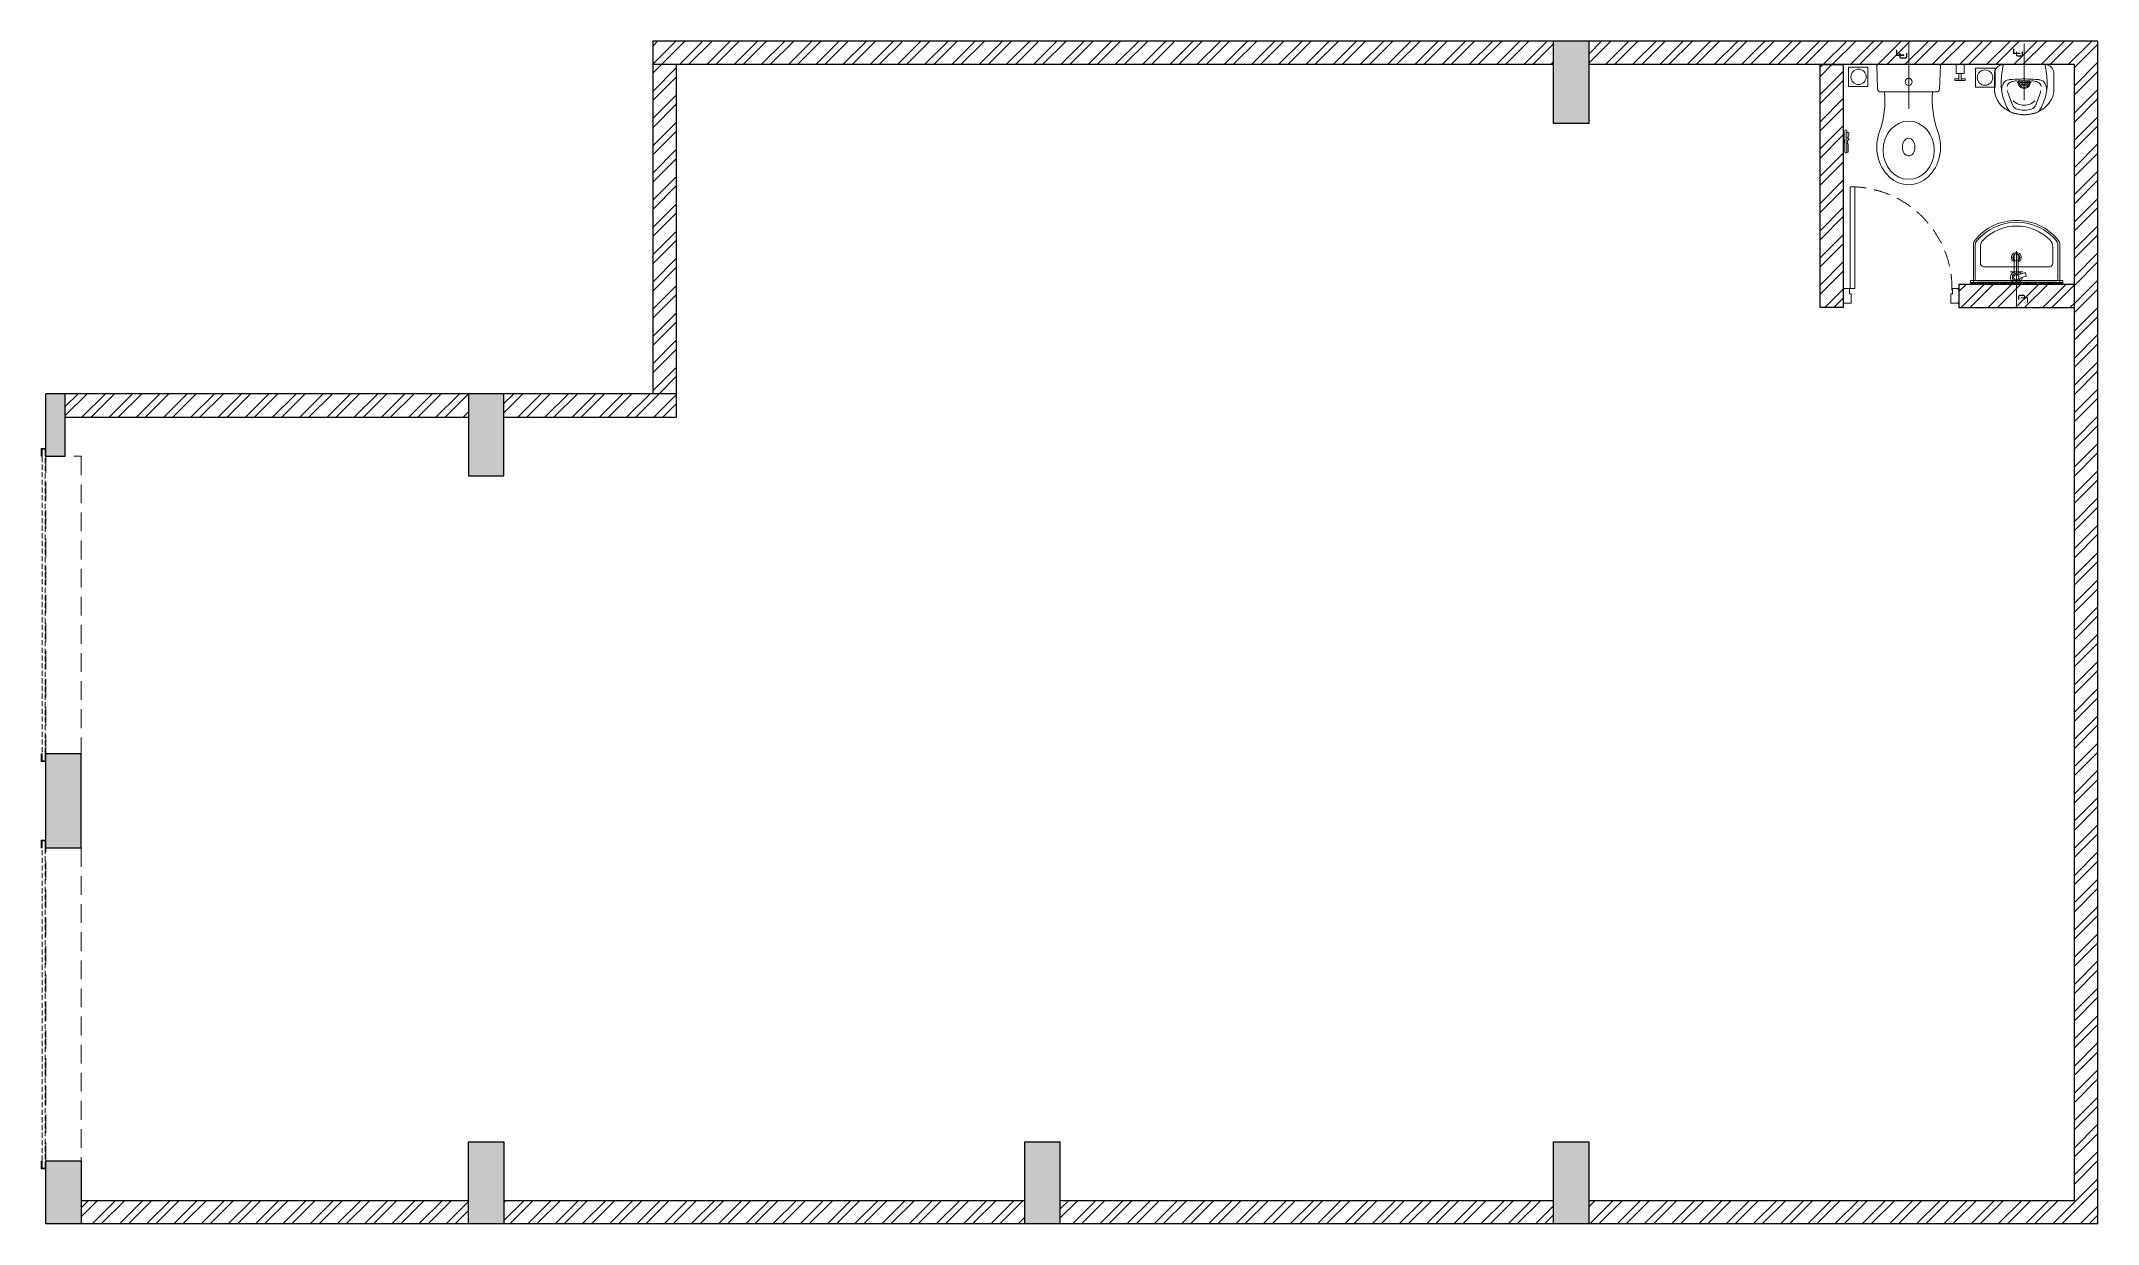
# Model space of a CAD drawing. Header units: feet. Extents: x -13339 to 0, y 0 to 7670.
import ezdxf

# ---------------------------------------------------------------- set-up
doc = ezdxf.new("R2010")
doc.units = ezdxf.units.FT
doc.header["$LTSCALE"] = 33
doc.header["$MEASUREMENT"] = 0
for name, pattern in [('CENTER', [2, 1.25, -0.25, 0.25, -0.25]), ('DOT2', [0.125, 0, -0.125]), ('HIDDEN', [9.525, 6.35, -3.175]), ('HIDDEN2', [4.7625, 3.175, -1.5875]), ('HIDDENX2', [0.75, 0.5, -0.25])]:
    doc.linetypes.add(name, pattern=pattern)
for name, color, linetype, lineweight in [('A-shutter', 8, 'Continuous', 18), ('A-WALL HATCH', 251, 'Continuous', 0), ('beam', 90, 'Continuous', 9), ('centerline-toilets', 2, 'CENTER', 13), ('column hatch', 5, 'Continuous', 0), ('Door', 2, 'Continuous', 13), ('ele', 252, 'Continuous', 13), ('Fhitting', 152, 'Continuous', 30), ('LENS-DOOR', 34, 'Continuous', 20), ('Mirror', 150, 'Continuous', 20), ('Panelling', 65, 'Continuous', 18), ('PARTITION', 22, 'Continuous', 30), ('rolling shutter', 1, 'Continuous', 5), ('Toilet', 5, 'Continuous', 9)]:
    doc.layers.add(name, color=color, linetype=linetype, lineweight=lineweight)
doc.layers.add('A-WALL', color=1, linetype='Continuous')
doc.layers.add('column', color=10, linetype='Continuous')
doc.styles.get("Standard").update_dxf_attribs({"font": 'GILC____.TTF'})
pattern_1 = [(45, (-4274785.44, 5460047.71), (-88.2999593, 88.2999593), []), (45, (-4274726.57, 5460047.71), (-88.2999593, 88.2999593), [])]

# ---------------------------------------------------------------- blocks, each defined once
blk = doc.blocks.new('*U9')
at = {"layer": 'A-shutter', "color": 5, "ltscale": 10}
for points in [[(41037660, -1561539), (41037660, -1561544), (41037615, -1561544), (41037615, -1561564), (41037660, -1561564), (41037660, -1561569), (41037610, -1561569), (41037610, -1561539)], [(41039692, -1561539), (41039692, -1561544), (41039737, -1561544), (41039737, -1561564), (41039692, -1561564), (41039692, -1561569), (41039742, -1561569), (41039742, -1561539)]]:
    blk.add_lwpolyline(points, close=True, dxfattribs=at)
at = {"layer": 'A-shutter', "color": 5, "linetype": 'HIDDENX2', "ltscale": 2}
blk.add_lwpolyline([(41037615, -1561544), (41037615, -1561564), (41039737, -1561564), (41039737, -1561544)], close=True, dxfattribs=at)
blk = doc.blocks.new('*U10')
at = {"layer": 'A-shutter', "color": 5, "ltscale": 10}
for points in [[(41037762, -1561539), (41037762, -1561544), (41037717, -1561544), (41037717, -1561564), (41037762, -1561564), (41037762, -1561569), (41037712, -1561569), (41037712, -1561539)], [(41039692, -1561539), (41039692, -1561544), (41039737, -1561544), (41039737, -1561564), (41039692, -1561564), (41039692, -1561569), (41039742, -1561569), (41039742, -1561539)]]:
    blk.add_lwpolyline(points, close=True, dxfattribs=at)
at = {"layer": 'A-shutter', "color": 5, "linetype": 'HIDDENX2', "ltscale": 2}
blk.add_lwpolyline([(41037717, -1561544), (41037717, -1561564), (41039737, -1561564), (41039737, -1561544)], close=True, dxfattribs=at)
blk = doc.blocks.new('DLF-RSP-AR-CD-DWG-4DT-3113$0$X-TYPICAL TOILET UPPER FLOORS - 02$0$urinals')
at = {"layer": 'Toilet'}
for p, q in [((0, -16), (0, 8)), ((-46, -115), (46, -115)), ((0, -105), (0, -161))]:
    blk.add_line(p, q, dxfattribs=at)
blk.add_lwpolyline([(135, 0), (-135, 0, 0.036949), (-150, -116, 0.138094), (-100, -297, 0.221721), (-52, -318, 0.062656), (0, -325, 0.062656), (52, -318, 0.221721), (100, -297, 0.138094), (150, -116, 0.036949)], format="xyb", close=True, dxfattribs=at)
for centre, radius, start, end in [((-91, -153), 53.8, 148.4868, 188.6401), ((-94, -145), 47.1, 93.3708, 154.4824), ((-71, -150), 40.2, 106.7016, 169.725), ((3, -1238), 1145, 90.1625, 95.0265), ((-51, -225), 119, 89.5454, 105.8857), ((0, -996), 891, 89.9918, 93.182), ((0, -115), 40, 167.428, 12.572), ((0, -115), 33, 164.1814, 15.8186), ((0, -115), 32, 163.6049, 16.3951), ((0, -115), 22.6, 155.6653, 24.3347), ((0, -115), 14.7, 139.9109, 40.0891), ((-3, -1238), 1145, 84.9735, 89.8375), ((0, -996), 891, 86.818, 90.0082), ((51, -225), 119, 74.1143, 90.4546), ((71, -150), 40.2, 10.275, 73.2984), ((94, -145), 47.1, 25.5176, 86.6292), ((91, -153), 53.8, 351.3599, 31.5132), ((414, -38), 538, 193.994, 204.5632), ((-30, -241), 50, 204.5632, 250.4606), ((-2, -165), 97.6, 225, 270.9552), ((2, -165), 97.6, 269.0448, 315), ((30, -241), 50, 289.5394, 335.4368), ((-414, -38), 538, 335.4368, 346.006), ((-2, -161), 135, 250.4606, 270.6492), ((2, -161), 135, 269.3508, 289.5394)]:
    blk.add_arc(centre, radius, start, end, dxfattribs=at)
blk.add_open_spline([(135, 0), (105, 0), (76, 0), (-13, 0), (-73, 0), (-133, 0), (-133, 0), (-134, 0), (-134, 0), (-135, 0), (-135, 0), (-135, 0), (-135, 0), (-135, 0), (-135, 0), (-135, 0), (-135, 0), (-135, 0), (-135, 0), (-135, 0), (-135, 0), (-135, 0), (-135, 0), (-136, 0), (-136, 0), (-136, 0), (-137, 0), (-138, 0), (-138, 0), (-141, 0), (-142, 0), (-146, -1), (-149, -2), (-155, -3), (-158, -5), (-163, -7), (-166, -9), (-171, -13), (-173, -15), (-178, -19), (-180, -22), (-184, -27), (-185, -29), (-188, -35), (-189, -38), (-191, -43), (-191, -46), (-192, -50), (-192, -51), (-192, -52), (-192, -54), (-193, -56), (-193, -56), (-193, -57), (-193, -57), (-193, -57), (-193, -57), (-193, -57), (-193, -57), (-193, -57), (-193, -57), (-193, -58), (-193, -58), (-193, -58), (-193, -58), (-193, -58), (-193, -58), (-193, -58), (-193, -59), (-193, -59), (-193, -60), (-193, -61), (-193, -62), (-193, -65), (-193, -66), (-193, -72), (-193, -75), (-193, -86), (-193, -93), (-193, -114), (-193, -128), (-193, -146), (-193, -145), (-193, -149), (-193, -150), (-193, -154), (-193, -156), (-193, -159), (-193, -159), (-193, -159), (-193, -159), (-193, -160), (-193, -160), (-193, -160), (-193, -160), (-193, -160), (-193, -160), (-193, -160), (-193, -160), (-193, -160), (-193, -160), (-193, -160), (-193, -161), (-193, -161), (-193, -161), (-193, -162), (-193, -162), (-192, -164), (-192, -165), (-192, -168), (-192, -170), (-192, -176), (-191, -180), (-189, -191), (-188, -198), (-183, -212), (-180, -219), (-173, -233), (-169, -240), (-159, -253), (-154, -259), (-142, -271), (-136, -277), (-123, -287), (-115, -292), (-101, -301), (-93, -305), (-77, -311), (-69, -314), (-53, -319), (-44, -321), (-28, -323), (-20, -324), (-9, -325), (-7, -325), (-3, -325), (-1, -325), (2, -325), (4, -325), (8, -325), (11, -325), (21, -324), (27, -323), (42, -321), (50, -319), (67, -315), (75, -312), (92, -305), (100, -301), (115, -292), (123, -288), (136, -277), (143, -271), (155, -259), (160, -252), (170, -238), (174, -231), (181, -217), (184, -210), (188, -195), (190, -188), (191, -179), (191, -178), (192, -174), (192, -171), (192, -168), (192, -167), (192, -164), (192, -162), (192, -160), (192, -160), (192, -160), (192, -160), (192, -160), (192, -159), (192, -159), (192, -159), (192, -158), (192, -157), (192, -156), (192, -155), (192, -152), (192, -150), (192, -143), (192, -144), (192, -132), (192, -124), (192, -99), (192, -82), (192, -65), (192, -64), (192, -62), (192, -60), (192, -58), (192, -58), (192, -57), (192, -57), (192, -57), (192, -57), (192, -57), (192, -57), (192, -57), (192, -57), (192, -57), (192, -57), (192, -56), (192, -56), (192, -55), (192, -55), (192, -53), (192, -52), (192, -48), (191, -46), (190, -40), (189, -37), (186, -31), (184, -28), (180, -22), (178, -19), (173, -14), (170, -12), (164, -8), (161, -6), (155, -3), (151, -2), (145, -1), (142, 0), (137, 0), (136, 0), (135, 0)], degree=3, knots=[0, 0, 0, 0, 0.329607, 0.329607, 0.988822, 0.988822, 0.996691, 0.996691, 0.998638, 0.998638, 0.99992, 0.99992, 1.000227, 1.000227, 1.000534, 1.000534, 1.001148, 1.001148, 1.002375, 1.002375, 1.00483, 1.00483, 1.009739, 1.009739, 1.019558, 1.019558, 1.039196, 1.039196, 1.078472, 1.078472, 1.157024, 1.157024, 1.314128, 1.314128, 1.471232, 1.471232, 1.628335, 1.628335, 1.785439, 1.785439, 1.942543, 1.942543, 2.099647, 2.099647, 2.256751, 2.256751, 2.413855, 2.413855, 2.450944, 2.450944, 2.525122, 2.525122, 2.556641, 2.556641, 2.563699, 2.563699, 2.567479, 2.567479, 2.57001, 2.57001, 2.570783, 2.570783, 2.572328, 2.572328, 2.573873, 2.573873, 2.576964, 2.576964, 2.583145, 2.583145, 2.595507, 2.595507, 2.620232, 2.620232, 2.669681, 2.669681, 2.76858, 2.76858, 2.966376, 2.966376, 3.36197, 3.36197, 3.45996, 3.45996, 3.491387, 3.491387, 3.554241, 3.554241, 3.562213, 3.562213, 3.566829, 3.566829, 3.570018, 3.570018, 3.570684, 3.570684, 3.571294, 3.571294, 3.571904, 3.571904, 3.573124, 3.573124, 3.575564, 3.575564, 3.580444, 3.580444, 3.590203, 3.590203, 3.609723, 3.609723, 3.648762, 3.648762, 3.72684, 3.72684, 3.861362, 3.861362, 3.995884, 3.995884, 4.130406, 4.130406, 4.264928, 4.264928, 4.39945, 4.39945, 4.533972, 4.533972, 4.668494, 4.668494, 4.803016, 4.803016, 4.937539, 4.937539, 5.072061, 5.072061, 5.118026, 5.118026, 5.144558, 5.144558, 5.17109, 5.17109, 5.224154, 5.224154, 5.330281, 5.330281, 5.468863, 5.468863, 5.607445, 5.607445, 5.746027, 5.746027, 5.884609, 5.884609, 6.023191, 6.023191, 6.161773, 6.161773, 6.300355, 6.300355, 6.438937, 6.438937, 6.577519, 6.577519, 6.602876, 6.602876, 6.653589, 6.653589, 6.673028, 6.673028, 6.711906, 6.711906, 6.713712, 6.713712, 6.715518, 6.715518, 6.719129, 6.719129, 6.726351, 6.726351, 6.740796, 6.740796, 6.769686, 6.769686, 6.827466, 6.827466, 6.943027, 6.943027, 7.174147, 7.174147, 7.636387, 7.636387, 7.659394, 7.659394, 7.705407, 7.705407, 7.71212, 7.71212, 7.713128, 7.713128, 7.714137, 7.714137, 7.716153, 7.716153, 7.720185, 7.720185, 7.728249, 7.728249, 7.744378, 7.744378, 7.776636, 7.776636, 7.841152, 7.841152, 7.970184, 7.970184, 8.14844, 8.14844, 8.326696, 8.326696, 8.504953, 8.504953, 8.683209, 8.683209, 8.861465, 8.861465, 9.039722, 9.039722, 9.217978, 9.217978, 9.283185, 9.283185, 9.283185, 9.283185], dxfattribs=at)
blk = doc.blocks.new('jALI')
at = {"layer": 'Toilet', "ltscale": 5}
h = blk.add_hatch(dxfattribs=at)
h.set_pattern_fill('HEX', color=256, scale=50, angle=135, double=1)
h.set_pattern_definition([(135, (-344825.863, 460708.187), (-7.65465545, -7.65465545), [6.25, -12.5]), (255, (-344825.863, 460708.187), (10.4564538, -2.80179835), [6.25, -12.5]), (195, (-344830.282, 460712.606), (2.80179835, -10.4564538), [6.25, -12.5])])
edge = h.paths.add_edge_path()
edge.add_arc((-393188, 163648), 50, -90, 270)
blk.add_lwpolyline([(-393250, 163582), (-393126, 163582), (-393126, 163709), (-393250, 163709)], close=True, dxfattribs=at)
blk.add_circle((-393188, 163648), 50, dxfattribs=at)
blk = doc.blocks.new('Urinal')
at = {"layer": 'centerline-toilets', "linetype": 'HIDDEN', "ltscale": 10}
blk.add_line((0, 231), (0, -137), dxfattribs=at)
at = {"layer": 'Fhitting', "lineweight": 0, "ltscale": 0.5, "rotation": 180}
blk.add_blockref('DLF-RSP-AR-CD-DWG-4DT-3113$0$X-TYPICAL TOILET UPPER FLOORS - 02$0$urinals', (0, 0), dxfattribs=at)
at = {"layer": 'Fhitting', "lineweight": 0, "ltscale": 0.5, "xscale": -1, "rotation": 90}
blk.add_blockref('jALI', (163394, -393104), dxfattribs=at)
at = {"layer": 'centerline-toilets', "linetype": 'DOT2', "insert": (-31, -69), "char_height": 75, "width": 495.83, "attachment_point": 5, "rotation": 270}
blk.add_mtext('{\\fISOCPEUR|b0|i0|c0|p34;℄}', dxfattribs=at)
blk = doc.blocks.new('WC')
at = {"layer": 'centerline-toilets', "linetype": 'HIDDEN', "ltscale": 10}
blk.add_line((0, 286), (0, -135), dxfattribs=at)
at = {"layer": 'Toilet'}
for p, q in [((-413, 567), (-413, 429)), ((-401, 567), (-401, 429)), ((-419, 507), (-425, 507)), ((-425, 507), (-425, 489)), ((-419, 489), (-425, 489)), ((-419, 507), (-419, 489)), ((-419, 504), (-413, 504)), ((-419, 492), (-413, 492)), ((-206, 6), (-202, 157)), ((181, 177), (-183, 177)), ((206, 6), (200, 157)), ((-200, 0), (200, 0))]:
    blk.add_line(p, q, dxfattribs=at)
at = {"layer": 'Toilet', "ltscale": 100}
for p, q in [((366, 103), (300, 103)), ((300, 92), (300, 103)), ((326, 92), (300, 92)), ((307, 0), (307, 57)), ((359, 57), (307, 57)), ((326, 103), (326, 57)), ((340, 103), (340, 57)), ((366, 92), (340, 92)), ((359, 57), (359, 0)), ((366, 92), (366, 103)), ((359, 0), (307, 0))]:
    blk.add_line(p, q, dxfattribs=at)
at = {"layer": 'Toilet'}
blk.add_circle((0, 112), 22.9, dxfattribs=at)
for centre, radius, start, end in [((-407, 567), 6, 0, 180), ((-407, 429), 6, 180, 0), ((-776, 231), 622, 354.997, 19.0619), ((776, 226), 623, 160.5196, 184.5617), ((-182, 158), 19.3, 90.3509, 180.8981), ((180, 158), 19.3, 359.1019, 89.6491), ((-200, 6), 5.72, 177.9546, 270), ((200, 6), 5.72, 270, 2.0454)]:
    blk.add_arc(centre, radius, start, end, dxfattribs=at)
at = {"layer": 'Toilet', "extrusion": (0, 0, -1)}
for centre, major_axis, ratio, start_param, end_param in [((0, 534), (0, -245), 0.842028, 7.436326, 11.41323), ((0, 535), (0, -57.2), 0.7, 1.570796326794896, 7.853981633974482)]:
    blk.add_ellipse(centre, major_axis=major_axis, ratio=ratio, start_param=start_param, end_param=end_param, dxfattribs=at)
blk.add_ellipse((0, 555), major_axis=(0, -189), ratio=0.878788, dxfattribs=at)
at = {"layer": 'Toilet'}
blk.add_open_spline([(-401, 441), (-397, 441), (-384, 439), (-389, 459), (-396, 480), (-386, 478), (-386, 491), (-403, 487), (-385, 532), (-396, 547), (-391, 570), (-397, 569), (-401, 568)], degree=3, knots=[0, 0, 0, 0, 9.744972, 33.823887, 47.583551, 49.497915, 60.560502, 63.822284, 93.508019, 135.756925, 141.904352, 150.301906, 150.301906, 150.301906, 150.301906], dxfattribs=at)
at = {"layer": 'Fhitting', "lineweight": 0, "ltscale": 0.5, "rotation": 270}
blk.add_blockref('jALI', (-163973, -393109), dxfattribs=at)
at = {"layer": 'centerline-toilets', "linetype": 'DOT2', "insert": (-36, -57), "char_height": 85.83, "width": 567.4, "attachment_point": 5, "rotation": 270}
blk.add_mtext('{\\fISOCPEUR|b0|i0|c0|p34;℄}', dxfattribs=at)
blk = doc.blocks.new('Wash Basin')
at = {"layer": 'PARTITION', "lineweight": 9}
h = blk.add_hatch(dxfattribs=at)
h.set_pattern_fill('ANSI38', color=256, scale=70, angle=990, style=0, double=1)
h.set_pattern_definition([(315, (-64.7135, -33.325), (6.18718, 6.18718), []), (45, (-64.7135, -33.325), (6.18718, 18.56155), [21.875, -13.125])])
h.paths.add_polyline_path([(300, -22), (-300, -22), (-300, -34), (300, -34)])
at = {"layer": 'centerline-toilets', "linetype": 'HIDDEN', "ltscale": 10}
blk.add_line((0, -238), (0, 130), dxfattribs=at)
at = {"layer": 'Mirror', "ltscale": 0.5}
blk.add_lwpolyline([(-300, -34), (-300, -46), (300, -46), (300, -34)], close=True, dxfattribs=at)
at = {"layer": 'Panelling', "lineweight": 9}
blk.add_lwpolyline([(-300, -22), (-300, -34), (300, -34), (300, -22)], close=True, dxfattribs=at)
at = {"layer": 'Toilet', "ltscale": 100}
for p, q in [((-280, -32), (-280, -278)), ((-270, -22), (270, -22)), ((-268, -55), (-268, -278)), ((-258, -45), (258, -45)), ((-15, -89), (-15, -208)), ((11, -208), (11, -89)), ((268, -55), (268, -278)), ((280, -32), (280, -278))]:
    blk.add_line(p, q, dxfattribs=at)
blk.add_lwpolyline([(41, -103), (-41, -103)], dxfattribs=at)
blk.add_lwpolyline([(23, -62), (58, -74, -0.414214), (61, -81), (58, -93, -0.414214), (50, -96), (16, -85)], format="xyb", dxfattribs=at)
blk.add_lwpolyline([(-235, -264, 0.191896), (-217, -309, 0.420236), (217, -309, 0.191896), (235, -264), (235, -161, 0.414214), (210, -136), (-210, -136, 0.414214), (-235, -161)], format="xyb", close=True, dxfattribs=at)
for centre, radius in [((-2, -67), 17.5), ((-2, -197), 22.5)]:
    blk.add_circle(centre, radius, dxfattribs=at)
for centre, radius, start, end in [((-270, -32), 10, 90, 180), ((-258, -55), 10, 90, 180), ((258, -55), 10, 0, 90), ((270, -32), 10, 0, 90), ((-2, -197), 32.1, 113.0898, 66.246), ((-2, -197), 20.5, 128.0403, 237.2899), ((-2, -197), 20.5, 304.4733, 50.7332), ((-230, -278), 50, 180, 218.4461), ((0, -89), 348, 219.2826, 320.7174), ((-230, -278), 38, 180, 218.4461), ((0, -89), 336, 219.313, 320.687), ((230, -278), 38, 321.5539, 0), ((230, -278), 50, 321.5539, 0)]:
    blk.add_arc(centre, radius, start, end, dxfattribs=at)
for centre, major_axis, start_param, end_param in [((-2, -67), (0, 38.3), 4.720493, 9.081982), ((-2, -67), (-0.2, -25.6), 1.769108, 7.074098), ((-2, -67), (0, 38.3), 3.484555, 4.083576), ((-2, -208), (-9.04, 9.04), 0.785398, 3.926991)]:
    blk.add_ellipse(centre, major_axis=major_axis, ratio=1, start_param=start_param, end_param=end_param, dxfattribs=at)
at = {"layer": 'centerline-toilets', "linetype": 'DOT2', "insert": (33, 62), "char_height": 75, "width": 495.83, "attachment_point": 5, "rotation": 90}
blk.add_mtext('{\\fISOCPEUR|b0|i0|c0|p34;℄}', dxfattribs=at)
blk = doc.blocks.new('*U11')
at = {"layer": 'LENS-DOOR'}
for p, q in [((547492, 1778574), (547492, 1779235)), ((547523, 1779235), (547492, 1779235)), ((547523, 1779235), (547523, 1778574)), ((547452, 1778574), (547489, 1778574)), ((547452, 1778569), (547452, 1778574)), ((547489, 1778540), (547489, 1778574)), ((547523, 1778574), (547492, 1778574)), ((548192, 1778574), (548156, 1778574)), ((548156, 1778540), (548156, 1778574)), ((548192, 1778569), (548192, 1778574)), ((547447, 1778569), (547452, 1778569)), ((547447, 1778484), (547447, 1778569)), ((547447, 1778484), (547452, 1778484)), ((547452, 1778479), (547452, 1778484)), ((547452, 1778479), (547499, 1778479)), ((547489, 1778540), (547499, 1778540)), ((547499, 1778479), (547499, 1778540)), ((548145, 1778479), (548145, 1778540)), ((548156, 1778540), (548145, 1778540)), ((548192, 1778479), (548145, 1778479)), ((548197, 1778569), (548192, 1778569)), ((548192, 1778479), (548192, 1778484)), ((548197, 1778484), (548192, 1778484)), ((548197, 1778484), (548197, 1778569))]:
    blk.add_line(p, q, dxfattribs=at)
at = {"layer": 'LENS-DOOR', "color": 7, "linetype": 'HIDDEN2', "extrusion": (0, 0, -1)}
blk.add_ellipse((547492, 1778574), major_axis=(661, 0), ratio=1, start_param=-1.570791, end_param=0.051209, dxfattribs=at)

msp = doc.modelspace()

# ---------------------------------------------------------------- hatches: boundary and pattern name
at = {"layer": 'A-WALL HATCH'}
h = msp.add_hatch(dxfattribs=at)
h.set_pattern_fill('ANSI32', color=256, scale=333)
h.set_pattern_definition(pattern_1)
h.paths.add_polyline_path([(-3530, 0), (-3530, 152), (-5511, 152), (-6731, 152), (-6731, 0)])
h.paths.add_polyline_path([(-6959, 0), (-6959, 152), (-10337, 152), (-10337, 0)])
h.paths.add_polyline_path([(-10566, 0), (-10566, 152), (-13080, 152), (-13080, 0)])
h.paths.add_polyline_path([(-10566, 5232), (-10566, 5384), (-13182, 5384), (-13182, 5232)])
h.paths.add_polyline_path([(-2591, 7518), (-152, 7518), (-152, 1905), (-152, 152), (-1778, 152), (-3302, 152), (-3302, 0), (0, 0), (0, 7670), (-3302, 7670), (-3302, 7518)])
h.paths.add_polyline_path([(-9372, 7518), (-4470, 7518), (-3530, 7518), (-3530, 7670), (-9372, 7670)])
h = msp.add_hatch(dxfattribs=at)
h.set_pattern_fill('ANSI32', color=256, scale=333)
h.set_pattern_definition(pattern_1)
h.paths.add_polyline_path([(-9220, 5384), (-9220, 7518), (-9372, 7518), (-9372, 5384)])
h = msp.add_hatch(dxfattribs=at)
h.set_pattern_fill('ANSI32', color=256, scale=333)
h.set_pattern_definition([(45, (2529.51, 0), (-88.3, 88.3), []), (45, (2588.38, 0), (-88.3, 88.3), [])])
h.paths.add_polyline_path([(-152, 6093), (-902, 6093), (-902, 5943), (-152, 5943)])
h.paths.add_polyline_path([(-1652, 5943), (-1802, 5943), (-1802, 7518), (-1652, 7518)])
h = msp.add_hatch(dxfattribs=at)
h.set_pattern_fill('ANSI32', color=256, scale=333)
h.set_pattern_definition(pattern_1)
h.paths.add_polyline_path([(-9220, 5232), (-9220, 5384), (-10337, 5384), (-10337, 5232)])
at = {"layer": 'column hatch'}
h = msp.add_hatch(color=251, dxfattribs=at)
h.dxf.hatch_style = 1
h.paths.add_polyline_path([(-3302, 0), (-3302, 533), (-3530, 533), (-3530, 0)])
h.paths.add_polyline_path([(-6731, 0), (-6731, 533), (-6959, 533), (-6959, 0)])
h.paths.add_polyline_path([(-10337, 0), (-10337, 533), (-10566, 533), (-10566, 0)])
h.paths.add_polyline_path([(-13080, 0), (-13080, 406), (-13309, 406), (-13309, 0)])
h.paths.add_polyline_path([(-13080, 2438), (-13080, 3048), (-13309, 3048), (-13309, 2438)])
h.paths.add_polyline_path([(-13182, 4978), (-13182, 5384), (-13309, 5384), (-13309, 4978)])
h.paths.add_polyline_path([(-10337, 4851), (-10337, 5384), (-10566, 5384), (-10566, 4851)])
h.paths.add_polyline_path([(-3302, 7137), (-3302, 7670), (-3530, 7670), (-3530, 7137)])

# ---------------------------------------------------------------- linework, layer by layer
at = {"layer": 'A-WALL'}
for p, q in [((-9372, 7670), (-9372, 5384)), ((0, 7670), (-9372, 7670)), ((0, 0), (0, 7670)), ((-3530, 7518), (-9372, 7518)), ((-9220, 7518), (-9220, 5232)), ((-152, 7518), (-3302, 7518)), ((-152, 152), (-152, 7518)), ((-9220, 5384), (-13309, 5384)), ((-13182, 5232), (-10566, 5232)), ((-10337, 5232), (-9220, 5232)), ((0, 152), (0, 1905)), ((-13080, 152), (-10566, 152)), ((-10337, 152), (-6959, 152)), ((-6731, 152), (-3530, 152)), ((-3302, 152), (-152, 152)), ((0, 0), (-13309, 0))]:
    msp.add_line(p, q, dxfattribs=at)
for points in [[(-1652, 5943), (-1802, 5943), (-1802, 7518), (-1652, 7518)], [(-152, 6093), (-902, 6093), (-902, 5943), (-152, 5943)]]:
    msp.add_lwpolyline(points, close=True, dxfattribs=at)
at = {"layer": 'beam', "linetype": 'HIDDEN', "ltscale": 0.58}
for points in [[(-13080, 3048), (-13309, 3048), (-13309, 4978), (-13080, 4978)], [(-13080, 406), (-13309, 406), (-13309, 2438), (-13080, 2438)]]:
    msp.add_lwpolyline(points, close=True, dxfattribs=at)
at = {"layer": 'column'}
for p, q in [((-3530, 7137), (-3530, 7670)), ((-3302, 7670), (-3302, 7137)), ((-3302, 7137), (-3530, 7137)), ((-13309, 4978), (-13309, 5384)), ((-13182, 4978), (-13182, 5384)), ((-10566, 5384), (-10566, 4851)), ((-10337, 4851), (-10337, 5384)), ((-13309, 4978), (-13182, 4978)), ((-10566, 4851), (-10337, 4851)), ((-13080, 3048), (-13309, 3048)), ((-13309, 2438), (-13309, 3048)), ((-13080, 2438), (-13080, 3048)), ((-13309, 2438), (-13080, 2438)), ((-13080, 406), (-13309, 406)), ((-13309, 0), (-13309, 406)), ((-13080, 406), (-13080, 0)), ((-10566, 0), (-10566, 533)), ((-10566, 533), (-10337, 533)), ((-10337, 533), (-10337, 0)), ((-6959, 0), (-6959, 533)), ((-6959, 533), (-6731, 533)), ((-6731, 533), (-6731, 0)), ((-3530, 0), (-3530, 533)), ((-3530, 533), (-3302, 533)), ((-3302, 533), (-3302, 0))]:
    msp.add_line(p, q, dxfattribs=at)

# ---------------------------------------------------------------- block references
at = {"layer": 'Door'}
msp.add_blockref('*U11', (-549099, -1772509), dxfattribs=at)
at = {"layer": 'ele', "color": 0, "lineweight": -2, "xscale": -1, "rotation": 180}
for name, p in [('WC', (-1227, 7518)), ('Urinal', (-478, 7518)), ('Wash Basin', (-527, 6071))]:
    msp.add_blockref(name, p, dxfattribs=at)
at = {"layer": 'rolling shutter', "color": 2, "rotation": 270.0000000000518}
msp.add_blockref('*U10', (1548231, 41042740), dxfattribs=at)
at = {"layer": 'rolling shutter', "color": 2, "xscale": -1, "rotation": 269.9999999999481}
msp.add_blockref('*U9', (1548231, -41037254), dxfattribs=at)

doc.saveas('drawing.dxf')
